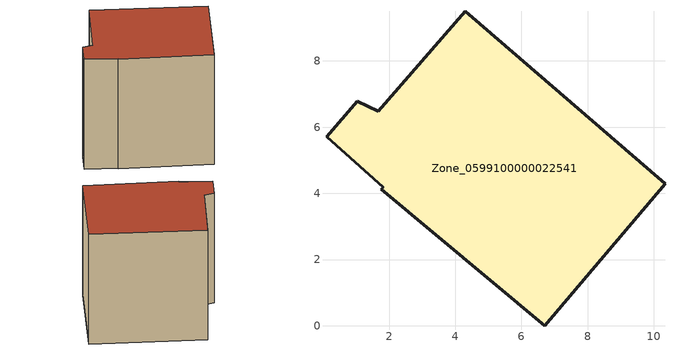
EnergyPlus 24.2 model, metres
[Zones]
Zone_0599100000022541
 floor ground (C_G): 0.11,5.71 1.04,6.78 1.67,6.48 4.3,9.5 10.34,4.29 6.71,0 1.76,4.12 1.82,4.19 z0
 wall outside (C_F): 10.34,4.29 4.3,9.5 1.67,6.48 1.04,6.78 0.11,5.71 1.82,4.19 1.76,4.12 6.71,0 10.34,4.29 z0:9.06
 roof outside (C_R): 1.04,6.78 0.11,5.71 1.82,4.19 1.76,4.12 6.71,0 10.34,4.29 4.3,9.5 1.67,6.48 z9.06
[BUILDING]
Pand.0599100000022541: North Axis=0; Terrain=City; Loads Convergence Tolerance Value=0.04; Temperature Convergence Tolerance Value=0.4; Solar Distribution=FullExterior; Maximum Number of Warmup Days=25; Minimum Number of Warmup Days=1
[Site:Location]
Rotterdam.The.Hague.AP_ZH_NLD Design_Conditions: Latitude=51.96; Longitude=4.45; Time Zone=1; Elevation=-4.5
[SITE:GROUNDTEMPERATURE:BUILDINGSURFACE]
18, 18, 18, 18, 18, 18, 18, 18, 18, 18, 18, 18
[MATERIAL] Thermal Absorptance=0.9; Solar Absorptance=0.7; Visible Absorptance=0.7
Name | Roughness | Thickness | Conductivity | Density | Specific Heat
G.TC.1946-1964 | MediumSmooth | 0.15 | 1 | 540 | 1210
F.TC.1946-1964 | Rough | 0.3 | 0.857143 | 1920 | 840
R.TC.1946-1964 | MediumRough | 0.2 | 0.235294 | 1500 | 1000
[CONSTRUCTION]
C_G: G.TC.1946-1964
C_F: F.TC.1946-1964
C_R: R.TC.1946-1964
[ZONE]
Zone_0599100000022541: Type=1; Multiplier=1; Ceiling Height=Autocalculate; Volume=Autocalculate; Floor Area=autocalculate; Part of Total Floor Area=Yes
[ZONEINFILTRATION:DESIGNFLOWRATE]
Infil_Zone_0599100000022541: Zone or ZoneList or Space or SpaceList=Zone_0599100000022541; Schedule=AlwaysOn; Design Flow Rate Calculation Method=Flow/Area; Flow Rate per Floor Area=0.003; Constant Term Coefficient=1; Temperature Term Coefficient=0; Velocity Term Coefficient=0; Velocity Squared Term Coefficient=0
[HVACTEMPLATE:ZONE:IDEALLOADSAIRSYSTEM]
Zone_0599100000022541: Maximum Heating Supply Air Temperature=50; Minimum Cooling Supply Air Temperature=13; Maximum Heating Supply Air Humidity Ratio=0.0156; Minimum Cooling Supply Air Humidity Ratio=0.0077; Heating Limit=NoLimit; Cooling Limit=NoLimit; Dehumidification Control Type=ConstantSensibleHeatRatio; Cooling Sensible Heat Ratio=0.7; Dehumidification Setpoint=60; Humidification Control Type=None; Humidification Setpoint=30; Outdoor Air Method=None; Outdoor Air Flow Rate per Person=0.00944; Outdoor Air Flow Rate per Zone Floor Area=0; Outdoor Air Flow Rate per Zone=0; Demand Controlled Ventilation Type=None; Outdoor Air Economizer Type=NoEconomizer; Heat Recovery Type=None; Sensible Heat Recovery Effectiveness=0.7; Latent Heat Recovery Effectiveness=0.65
[ZONECONTROL:THERMOSTAT]
ThermostatControl_Zone_0599100000022541: Zone or ZoneList=Zone_0599100000022541; Control Type Schedule=DualSetpointControlType; Control 1=Thermostat_Zone_0599100000022541; Temperature Difference Between Cutout And Setpoint=0
[THERMOSTATSETPOINT:DUALSETPOINT]
Thermostat_Zone_0599100000022541: Heating Setpoint Temperature Schedule=HeatingSetpoint_Zone_0599100000022541; Cooling Setpoint Temperature Schedule=CoolingSetpoint_Zone_0599100000022541
[SCHEDULE:COMPACT]
HeatingSetpoint_Zone_0599100000022541: Through: 12/31, For: AllDays, Until: 24:00, 21
CoolingSetpoint_Zone_0599100000022541: Through: 12/31, For: AllDays, Until: 24:00, 24
DualSetpointControlType: Through: 12/31, For: AllDays, Until: 24:00, 4
AlwaysOn: Through: 12/31, For: AllDays, Until: 24:00, 1
